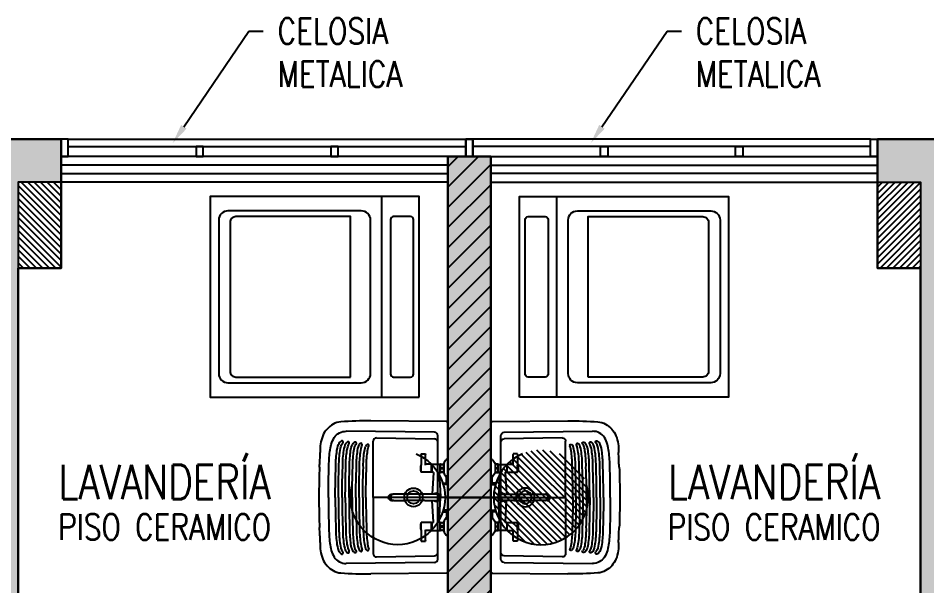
# Model space of a CAD drawing. Header units: millimetres. Extents: x 98 to 155, y -181 to 127.
# Drawn here: x 139.69 to 142.862, y 26.439 to 28.421 of the extents above; entities that cross this region are included whole.
import ezdxf
from ezdxf import colors
from ezdxf.entities.mleader import LeaderData, LeaderLine
from ezdxf.enums import TextEntityAlignment as Align
from ezdxf.math import Vec2, Vec3

# ---------------------------------------------------------------- set-up
doc = ezdxf.new("R2010")
doc.units = ezdxf.units.MM
doc.header["$LTSCALE"] = 15
doc.set_wipeout_variables(frame=1)
for name, pattern in [('DASHDOT', [1, 0.5, -0.25, 0, -0.25]), ('HIDDEN2', [0.1875, 0.125, -0.0625]), ('X-REF_DP_Arquitectura$0$HIDDEN', [0.375, 0.25, -0.125])]:
    doc.linetypes.add(name, pattern=pattern)
doc.layers.get('0').update_dxf_attribs({"color": 250})
for name, color, linetype in [('A-HATCH', 250, 'Continuous'), ('A-MOBILIARIO', 250, 'Continuous'), ('A-MURO BAJO', 250, 'Continuous'), ('A-TEXTO-ACABADO PISO', 250, 'Continuous'), ('A_30_Equipamiento', 250, 'Continuous'), ('A_50_TextoAmbiente', 252, 'Continuous'), ('A_50_TextoIndicaciones', 250, 'Continuous'), ('A_50_Vigas', 250, 'X-REF_DP_Arquitectura$0$HIDDEN'), ('A_60_HatchEstructuras', 250, 'Continuous'), ('MURO CF 60', 250, 'Continuous')]:
    doc.layers.add(name, color=color, linetype=linetype)
doc.layers.add('A-MUROS', color=252, linetype='Continuous', lineweight=30)
doc.layers.add('A_20_Estructuras', color=250, linetype='Continuous', lineweight=18)
doc.styles.add('ROMANS', font='romans.shx', dxfattribs={"width": 0.8})
doc.styles.add('TXT_COTAS', font='romans.shx', dxfattribs={"width": 0.8})

# ---------------------------------------------------------------- blocks, each defined once
blk = doc.blocks.new('EF-TP')
at = {"layer": 'A_60_HatchEstructuras'}
h = blk.add_hatch(color=256, dxfattribs=at)
h.dxf.hatch_style = 1
h.paths.add_polyline_path([(40, -5.25), (38.35, -5.25), (38.35, -0.06), (38.2, -0.06), (38.2, -6.125), (36.7, -6.125), (36.7, -5.375), (36.55, -5.375), (36.55, -6.325), (38.35, -6.325), (38.35, -5.45), (39.85, -5.45), (39.85, -5.95), (40, -5.95)])
h.paths.add_polyline_path([(36.7, -0.15), (36.85, -0.15), (36.85, 0), (36.55, 0), (36.55, -3.225), (36.7, -3.225)])
h.paths.add_polyline_path([(40, 0), (39.7, 0), (39.7, -0.15), (39.85, -0.15), (39.85, -3.5), (40, -3.5)])
at = {"layer": 'A_20_Estructuras'}
for points in [[(36.7, -0.15), (36.85, -0.15), (36.85, 0), (36.55, 0), (36.55, -3.225), (36.7, -3.225)], [(40, 0), (39.7, 0), (39.7, -0.15), (39.85, -0.15), (39.85, -3.5), (40, -3.5)], [(40, -5.25), (38.35, -5.25), (38.35, -0.06), (38.2, -0.06), (38.2, -6.125), (36.7, -6.125), (36.7, -5.375), (36.55, -5.375), (36.55, -6.325), (38.35, -6.325), (38.35, -5.45), (39.85, -5.45), (39.85, -5.95), (40, -5.95)]]:
    blk.add_lwpolyline(points, close=True, dxfattribs=at)
at = {"layer": 'A_50_Vigas'}
for p, q in [((38.2, -0.06), (36.85, -0.06)), ((38.35, -0.06), (39.7, -0.06))]:
    blk.add_line(p, q, dxfattribs=at)
blk = doc.blocks.new('MEZCLADORA-P')
at = {"linetype": 'DASHDOT', "ltscale": 0.07}
blk.add_line((0, 0.2633), (0, -0.2869), dxfattribs=at)
for p, q in [((-0.1318, 0), (-0.0713, 0)), ((-0.0713, 0), (-0.0713, -0.0048)), ((0.0714, 0), (0.1319, 0)), ((0.1319, 0), (0.1319, -0.0048)), ((-0.1318, 0), (-0.1318, -0.0048)), ((-0.1178, -0.0145), (-0.0853, -0.0145)), ((-0.0875, -0.0265), (-0.1157, -0.0265)), ((-0.1141, -0.0265), (-0.1146, -0.027)), ((-0.0886, -0.027), (-0.1146, -0.027)), ((-0.1146, -0.027), (-0.1146, -0.056)), ((-0.0891, -0.0265), (-0.0886, -0.027)), ((-0.0886, -0.027), (-0.0886, -0.0285)), ((-0.0865, -0.0305), (-0.0015, -0.0262)), ((0.086, -0.0304), (0.0015, -0.0262)), ((0.0714, 0), (0.0714, -0.0048)), ((0.0854, -0.0145), (0.1179, -0.0145)), ((0.1157, -0.0265), (0.0875, -0.0265)), ((0.0886, -0.0265), (0.0881, -0.027)), ((0.1151, -0.027), (0.0881, -0.027)), ((0.0881, -0.0285), (0.0881, -0.027)), ((0.1146, -0.0265), (0.1151, -0.027)), ((0.1151, -0.056), (0.1151, -0.027)), ((-0.0876, -0.057), (-0.1156, -0.057)), ((-0.1156, -0.057), (-0.1156, -0.078)), ((-0.1146, -0.056), (-0.0886, -0.056)), ((-0.1141, -0.0565), (-0.1146, -0.056)), ((-0.0891, -0.0565), (-0.1141, -0.0565)), ((-0.0891, -0.0565), (-0.0886, -0.056)), ((-0.0886, -0.0525), (-0.0886, -0.056)), ((-0.0876, -0.057), (-0.0876, -0.093)), ((-0.0865, -0.0505), (-0.011, -0.0543)), ((-0.011, -0.0405), (-0.011, -0.0805)), ((0.011, -0.0805), (0.011, -0.0405)), ((0.086, -0.0506), (0.011, -0.0543)), ((0.1156, -0.057), (0.0876, -0.057)), ((0.0876, -0.057), (0.0876, -0.093)), ((0.0881, -0.056), (0.0881, -0.0525)), ((0.0881, -0.056), (0.1151, -0.056)), ((0.0886, -0.0565), (0.0881, -0.056)), ((0.1146, -0.0565), (0.0886, -0.0565)), ((0.0896, -0.0565), (0.0896, -0.057)), ((0.0926, -0.0379), (0.0926, -0.0379)), ((0.1136, -0.0565), (0.1136, -0.057)), ((0.1146, -0.0565), (0.1151, -0.056)), ((0.1156, -0.057), (0.1156, -0.078)), ((-0.1526, -0.078), (-0.1501, -0.078)), ((-0.1526, -0.093), (-0.1526, -0.078)), ((-0.1501, -0.093), (-0.1526, -0.093)), ((-0.1242, -0.078), (-0.1501, -0.078)), ((-0.1501, -0.093), (-0.1242, -0.093)), ((-0.1129, -0.078), (-0.1242, -0.078)), ((-0.1242, -0.093), (-0.1129, -0.093)), ((-0.1137, -0.093), (-0.1137, -0.0932)), ((-0.0876, -0.093), (-0.1129, -0.093)), ((-0.0895, -0.093), (-0.0895, -0.0932)), ((-0.011, -0.0805), (-0.011, -0.1514)), ((0.011, -0.0805), (0.011, -0.1514)), ((0.1129, -0.093), (0.0876, -0.093)), ((0.0895, -0.093), (0.0895, -0.0932)), ((0.1242, -0.078), (0.1129, -0.078)), ((0.1129, -0.093), (0.1242, -0.093)), ((0.1137, -0.093), (0.1137, -0.0932)), ((0.1501, -0.078), (0.1242, -0.078)), ((0.1242, -0.093), (0.1501, -0.093)), ((0.1501, -0.078), (0.1526, -0.078)), ((0.1526, -0.093), (0.1501, -0.093)), ((0.1526, -0.093), (0.1526, -0.078)), ((-0.1031, -0.0954), (-0.1001, -0.0954)), ((0.1001, -0.0954), (0.1031, -0.0954)), ((-0.011, -0.1514), (-0.011, -0.1885)), ((0.011, -0.1885), (0.011, -0.1514)), ((-0.011, -0.1885), (-0.011, -0.1905)), ((0.011, -0.1885), (0.011, -0.1905)), ((-0.011, -0.1969), (-0.011, -0.1905)), ((0.011, -0.1969), (0.011, -0.1905))]:
    blk.add_line(p, q)
for centre, radius, start, end in [((-0.1303, -0.0048), 0.0015, 180, 228.4626), ((-0.0982, 0.0315), 0.05, 228.4626, 246.8453), ((-0.1083, -0.0205), 0.0095, 140.8333, 144.6655), ((-0.1083, -0.0205), 0.0095, 215.3345, 219.1667), ((-0.0948, -0.0205), 0.0095, 35.3345, 39.1667), ((-0.0948, -0.0205), 0.0095, 320.8333, 324.6655), ((-0.105, 0.0315), 0.05, 293.1547, 311.5374), ((-0.0728, -0.0048), 0.0015, 311.5374, 0), ((0, -0.0405), 0.0143, 320.0451, 219.9549), ((0, -0.0405), 0.0143, 320.5275, 219.4725), ((0, -0.0405), 0.014, 321.7868, 218.2132), ((0, -0.0405), 0.011, 0, 180), ((0.0729, -0.0048), 0.0015, 180, 228.4626), ((0.105, 0.0315), 0.05, 228.4626, 246.8453), ((0.0949, -0.0205), 0.0095, 140.8333, 144.6655), ((0.0949, -0.0205), 0.0095, 215.3345, 219.1667), ((0.1084, -0.0205), 0.0095, 35.3345, 39.1667), ((0.1084, -0.0205), 0.0095, 320.8333, 324.6655), ((0.0982, 0.0315), 0.05, 293.1547, 311.5374), ((0.1304, -0.0048), 0.0015, 311.5374, 0), ((-0.1127, -0.0932), 0.001, 180, 255.7593), ((-0.1031, -0.0554), 0.04, 255.7593, 270), ((-0.1001, -0.0554), 0.04, 270, 284.2407), ((-0.0905, -0.0932), 0.001, 284.2407, 0), ((0.0905, -0.0932), 0.001, 180, 255.7593), ((0.1001, -0.0554), 0.04, 255.7593, 270), ((0.1031, -0.0554), 0.04, 270, 284.2407), ((0.1127, -0.0932), 0.001, 284.2407, 0)]:
    blk.add_arc(centre, radius, start, end)
for centre, major_axis, ratio, start_param, end_param in [((-0.0016, -0.0243), (0.00195, 0.00019), 0.977728, 4.694416, 4.711947), ((0.0016, -0.0243), (0.00197, -0.00016), 0.989596, 4.695691, 4.715329), ((0, -0.1905), (-0.011, 0), 0.927184, 0, 3.141593), ((0, -0.1905), (0.011, 0), 0.927184, 3.141593, 6.283185)]:
    blk.add_ellipse(centre, major_axis=major_axis, ratio=ratio, start_param=start_param, end_param=end_param)
for points, knots in [([(-0.1161, -0.026), (-0.1161, -0.026), (-0.1161, -0.0259), (-0.1161, -0.0257), (-0.1161, -0.0255), (-0.1161, -0.0251), (-0.1161, -0.0248), (-0.1161, -0.0244), (-0.1161, -0.0242), (-0.1161, -0.0237), (-0.1161, -0.0234), (-0.1161, -0.0228), (-0.1161, -0.0223), (-0.1161, -0.0214), (-0.1161, -0.0209), (-0.1161, -0.0201), (-0.1161, -0.0196), (-0.1161, -0.0187), (-0.1161, -0.0182), (-0.1161, -0.0176), (-0.1161, -0.0173), (-0.1161, -0.0168), (-0.1161, -0.0166), (-0.1161, -0.0162), (-0.1161, -0.0159), (-0.1161, -0.0155), (-0.1161, -0.0153), (-0.1161, -0.0151), (-0.1161, -0.015), (-0.1161, -0.015)], [1.912506, 1.912506, 1.912506, 1.912506, 2.09167, 2.09167, 2.270834, 2.270834, 2.409757, 2.409757, 2.503909, 2.503909, 2.59806, 2.59806, 2.741232, 2.741232, 2.868759, 2.868759, 2.996286, 2.996286, 3.139457, 3.139457, 3.233609, 3.233609, 3.32776, 3.32776, 3.466683, 3.466683, 3.645847, 3.645847, 3.825012, 3.825012, 3.825012, 3.825012]), ([(-0.1088, -0.026), (-0.1083, -0.026), (-0.1078, -0.0259), (-0.1067, -0.0257), (-0.1061, -0.0255), (-0.1053, -0.0251), (-0.1049, -0.0248), (-0.1043, -0.0244), (-0.1041, -0.0242), (-0.1036, -0.0237), (-0.1034, -0.0234), (-0.103, -0.0228), (-0.1028, -0.0223), (-0.1026, -0.0214), (-0.1025, -0.0209), (-0.1025, -0.0201), (-0.1026, -0.0196), (-0.1028, -0.0187), (-0.103, -0.0182), (-0.1034, -0.0176), (-0.1036, -0.0173), (-0.1041, -0.0168), (-0.1043, -0.0166), (-0.1049, -0.0162), (-0.1053, -0.0159), (-0.1061, -0.0155), (-0.1067, -0.0153), (-0.1078, -0.0151), (-0.1083, -0.015), (-0.1088, -0.015), (-0.1094, -0.015), (-0.1099, -0.0151), (-0.111, -0.0153), (-0.1116, -0.0155), (-0.1124, -0.0159), (-0.1128, -0.0162), (-0.1134, -0.0166), (-0.1136, -0.0168), (-0.1141, -0.0173), (-0.1143, -0.0176), (-0.1147, -0.0182), (-0.1149, -0.0187), (-0.1151, -0.0196), (-0.1152, -0.0201), (-0.1152, -0.0209), (-0.1151, -0.0214), (-0.1149, -0.0223), (-0.1147, -0.0228), (-0.1143, -0.0234), (-0.1141, -0.0237), (-0.1136, -0.0242), (-0.1134, -0.0244), (-0.1128, -0.0248), (-0.1124, -0.0251), (-0.1116, -0.0255), (-0.111, -0.0257), (-0.1099, -0.0259), (-0.1094, -0.026), (-0.1088, -0.026)], [1.912506, 1.912506, 1.912506, 1.912506, 2.09167, 2.09167, 2.270834, 2.270834, 2.409757, 2.409757, 2.503909, 2.503909, 2.59806, 2.59806, 2.741232, 2.741232, 2.868759, 2.868759, 2.996286, 2.996286, 3.139457, 3.139457, 3.233609, 3.233609, 3.32776, 3.32776, 3.466683, 3.466683, 3.645847, 3.645847, 3.825012, 3.825012, 3.825012, 4.004176, 4.004176, 4.18334, 4.18334, 4.322263, 4.322263, 4.416415, 4.416415, 4.510566, 4.510566, 4.653737, 4.653737, 4.781264, 4.781264, 4.908792, 4.908792, 5.051963, 5.051963, 5.146114, 5.146114, 5.240266, 5.240266, 5.379189, 5.379189, 5.558353, 5.558353, 5.737517, 5.737517, 5.737517, 5.737517]), ([(-0.0944, -0.026), (-0.0938, -0.026), (-0.0933, -0.0259), (-0.0922, -0.0257), (-0.0916, -0.0255), (-0.0908, -0.0251), (-0.0904, -0.0248), (-0.0898, -0.0244), (-0.0896, -0.0242), (-0.0891, -0.0237), (-0.0889, -0.0234), (-0.0885, -0.0228), (-0.0883, -0.0223), (-0.0881, -0.0214), (-0.088, -0.0209), (-0.088, -0.0201), (-0.0881, -0.0196), (-0.0883, -0.0187), (-0.0885, -0.0182), (-0.0889, -0.0176), (-0.0891, -0.0173), (-0.0896, -0.0168), (-0.0898, -0.0166), (-0.0904, -0.0162), (-0.0908, -0.0159), (-0.0916, -0.0155), (-0.0922, -0.0153), (-0.0933, -0.0151), (-0.0938, -0.015), (-0.0944, -0.015), (-0.0949, -0.015), (-0.0954, -0.0151), (-0.0965, -0.0153), (-0.0971, -0.0155), (-0.0979, -0.0159), (-0.0983, -0.0162), (-0.0989, -0.0166), (-0.0991, -0.0168), (-0.0996, -0.0173), (-0.0998, -0.0176), (-0.1002, -0.0182), (-0.1004, -0.0187), (-0.1006, -0.0196), (-0.1007, -0.0201), (-0.1007, -0.0209), (-0.1006, -0.0214), (-0.1004, -0.0223), (-0.1002, -0.0228), (-0.0998, -0.0234), (-0.0996, -0.0237), (-0.0991, -0.0242), (-0.0989, -0.0244), (-0.0983, -0.0248), (-0.0979, -0.0251), (-0.0971, -0.0255), (-0.0965, -0.0257), (-0.0954, -0.0259), (-0.0949, -0.026), (-0.0944, -0.026)], [-1.912506, -1.912506, -1.912506, -1.912506, -1.733342, -1.733342, -1.554177, -1.554177, -1.415254, -1.415254, -1.321103, -1.321103, -1.226951, -1.226951, -1.08378, -1.08378, -0.956253, -0.956253, -0.828726, -0.828726, -0.685555, -0.685555, -0.591403, -0.591403, -0.497251, -0.497251, -0.358328, -0.358328, -0.179164, -0.179164, 0, 0, 0, 0.179164, 0.179164, 0.358328, 0.358328, 0.497251, 0.497251, 0.591403, 0.591403, 0.685555, 0.685555, 0.828726, 0.828726, 0.956253, 0.956253, 1.08378, 1.08378, 1.226951, 1.226951, 1.321103, 1.321103, 1.415254, 1.415254, 1.554177, 1.554177, 1.733342, 1.733342, 1.912506, 1.912506, 1.912506, 1.912506]), ([(-0.0886, -0.0285), (-0.0886, -0.0287), (-0.0886, -0.0289), (-0.0884, -0.0293), (-0.0883, -0.0295), (-0.0881, -0.0299), (-0.0879, -0.03), (-0.0876, -0.0303), (-0.0874, -0.0303), (-0.0869, -0.0305), (-0.0867, -0.0305), (-0.0865, -0.0305)], [0.0014961, 0.0014961, 0.0014961, 0.0014961, 0.0628341, 0.0628341, 0.1278738, 0.1278738, 0.192655, 0.192655, 0.2586819, 0.2586819, 0.3211409, 0.3211409, 0.3211409, 0.3211409]), ([(-0.0871, -0.015), (-0.0871, -0.015), (-0.0871, -0.0151), (-0.0871, -0.0153), (-0.0871, -0.0155), (-0.0871, -0.0159), (-0.0871, -0.0162), (-0.0871, -0.0166), (-0.0871, -0.0168), (-0.0871, -0.0173), (-0.0871, -0.0176), (-0.0871, -0.0182), (-0.0871, -0.0187), (-0.0871, -0.0196), (-0.0871, -0.0201), (-0.0871, -0.0209), (-0.0871, -0.0214), (-0.0871, -0.0223), (-0.0871, -0.0228), (-0.0871, -0.0234), (-0.0871, -0.0237), (-0.0871, -0.0242), (-0.0871, -0.0244), (-0.0871, -0.0248), (-0.0871, -0.0251), (-0.0871, -0.0255), (-0.0871, -0.0257), (-0.0871, -0.0259), (-0.0871, -0.026), (-0.0871, -0.026)], [0, 0, 0, 0, 0.179164, 0.179164, 0.358328, 0.358328, 0.497251, 0.497251, 0.591403, 0.591403, 0.685555, 0.685555, 0.828726, 0.828726, 0.956253, 0.956253, 1.08378, 1.08378, 1.226951, 1.226951, 1.321103, 1.321103, 1.415254, 1.415254, 1.554177, 1.554177, 1.733342, 1.733342, 1.912506, 1.912506, 1.912506, 1.912506]), ([(0.0014, -0.0262), (0.0014, -0.0262), (0.0014, -0.0262), (0.0015, -0.0262), (0.0015, -0.0262), (0.0015, -0.0262)], [0, 0, 0, 0, 0.003858876, 0.003858876, 0.005459734, 0.005459734, 0.005459734, 0.005459734]), ([(0.086, -0.0305), (0.0862, -0.0305), (0.0864, -0.0304), (0.0869, -0.0303), (0.0871, -0.0302), (0.0874, -0.03), (0.0876, -0.0298), (0.0878, -0.0295), (0.0879, -0.0293), (0.0881, -0.0289), (0.0881, -0.0287), (0.0881, -0.0285)], [0.0009309, 0.0009309, 0.0009309, 0.0009309, 0.0631461, 0.0631461, 0.1284888, 0.1284888, 0.1937028, 0.1937028, 0.260157, 0.260157, 0.3196739, 0.3196739, 0.3196739, 0.3196739]), ([(0.0871, -0.026), (0.0871, -0.026), (0.0871, -0.0259), (0.0871, -0.0257), (0.0871, -0.0255), (0.0871, -0.0251), (0.0871, -0.0248), (0.0871, -0.0244), (0.0871, -0.0242), (0.0871, -0.0237), (0.0871, -0.0234), (0.0871, -0.0228), (0.0871, -0.0223), (0.0871, -0.0214), (0.0871, -0.0209), (0.0871, -0.0201), (0.0871, -0.0196), (0.0871, -0.0187), (0.0871, -0.0182), (0.0871, -0.0176), (0.0871, -0.0173), (0.0871, -0.0168), (0.0871, -0.0166), (0.0871, -0.0162), (0.0871, -0.0159), (0.0871, -0.0155), (0.0871, -0.0153), (0.0871, -0.0151), (0.0871, -0.015), (0.0871, -0.015)], [1.912506, 1.912506, 1.912506, 1.912506, 2.09167, 2.09167, 2.270834, 2.270834, 2.409757, 2.409757, 2.503909, 2.503909, 2.59806, 2.59806, 2.741232, 2.741232, 2.868759, 2.868759, 2.996286, 2.996286, 3.139457, 3.139457, 3.233609, 3.233609, 3.32776, 3.32776, 3.466683, 3.466683, 3.645847, 3.645847, 3.825012, 3.825012, 3.825012, 3.825012]), ([(0.0944, -0.026), (0.0949, -0.026), (0.0954, -0.0259), (0.0965, -0.0257), (0.0971, -0.0255), (0.0979, -0.0251), (0.0983, -0.0248), (0.0989, -0.0244), (0.0991, -0.0242), (0.0996, -0.0237), (0.0998, -0.0234), (0.1002, -0.0228), (0.1004, -0.0223), (0.1006, -0.0214), (0.1007, -0.0209), (0.1007, -0.0201), (0.1006, -0.0196), (0.1004, -0.0187), (0.1002, -0.0182), (0.0998, -0.0176), (0.0996, -0.0173), (0.0991, -0.0168), (0.0989, -0.0166), (0.0983, -0.0162), (0.0979, -0.0159), (0.0971, -0.0155), (0.0965, -0.0153), (0.0954, -0.0151), (0.0949, -0.015), (0.0944, -0.015), (0.0938, -0.015), (0.0933, -0.0151), (0.0922, -0.0153), (0.0916, -0.0155), (0.0908, -0.0159), (0.0904, -0.0162), (0.0898, -0.0166), (0.0896, -0.0168), (0.0891, -0.0173), (0.0889, -0.0176), (0.0885, -0.0182), (0.0883, -0.0187), (0.0881, -0.0196), (0.088, -0.0201), (0.088, -0.0209), (0.0881, -0.0214), (0.0883, -0.0223), (0.0885, -0.0228), (0.0889, -0.0234), (0.0891, -0.0237), (0.0896, -0.0242), (0.0898, -0.0244), (0.0904, -0.0248), (0.0908, -0.0251), (0.0916, -0.0255), (0.0922, -0.0257), (0.0933, -0.0259), (0.0938, -0.026), (0.0944, -0.026)], [1.912506, 1.912506, 1.912506, 1.912506, 2.09167, 2.09167, 2.270834, 2.270834, 2.409757, 2.409757, 2.503909, 2.503909, 2.59806, 2.59806, 2.741232, 2.741232, 2.868759, 2.868759, 2.996286, 2.996286, 3.139457, 3.139457, 3.233609, 3.233609, 3.32776, 3.32776, 3.466683, 3.466683, 3.645847, 3.645847, 3.825012, 3.825012, 3.825012, 4.004176, 4.004176, 4.18334, 4.18334, 4.322263, 4.322263, 4.416415, 4.416415, 4.510566, 4.510566, 4.653737, 4.653737, 4.781264, 4.781264, 4.908792, 4.908792, 5.051963, 5.051963, 5.146114, 5.146114, 5.240266, 5.240266, 5.379189, 5.379189, 5.558353, 5.558353, 5.737517, 5.737517, 5.737517, 5.737517]), ([(0.1088, -0.026), (0.1094, -0.026), (0.1099, -0.0259), (0.111, -0.0257), (0.1116, -0.0255), (0.1124, -0.0251), (0.1128, -0.0248), (0.1134, -0.0244), (0.1136, -0.0242), (0.1141, -0.0237), (0.1143, -0.0234), (0.1147, -0.0228), (0.1149, -0.0223), (0.1151, -0.0214), (0.1152, -0.0209), (0.1152, -0.0201), (0.1151, -0.0196), (0.1149, -0.0187), (0.1147, -0.0182), (0.1143, -0.0176), (0.1141, -0.0173), (0.1136, -0.0168), (0.1134, -0.0166), (0.1128, -0.0162), (0.1124, -0.0159), (0.1116, -0.0155), (0.111, -0.0153), (0.1099, -0.0151), (0.1094, -0.015), (0.1088, -0.015), (0.1083, -0.015), (0.1078, -0.0151), (0.1067, -0.0153), (0.1061, -0.0155), (0.1053, -0.0159), (0.1049, -0.0162), (0.1043, -0.0166), (0.1041, -0.0168), (0.1036, -0.0173), (0.1034, -0.0176), (0.103, -0.0182), (0.1028, -0.0187), (0.1026, -0.0196), (0.1025, -0.0201), (0.1025, -0.0209), (0.1026, -0.0214), (0.1028, -0.0223), (0.103, -0.0228), (0.1034, -0.0234), (0.1036, -0.0237), (0.1041, -0.0242), (0.1043, -0.0244), (0.1049, -0.0248), (0.1053, -0.0251), (0.1061, -0.0255), (0.1067, -0.0257), (0.1078, -0.0259), (0.1083, -0.026), (0.1088, -0.026)], [-1.912506, -1.912506, -1.912506, -1.912506, -1.733342, -1.733342, -1.554177, -1.554177, -1.415254, -1.415254, -1.321103, -1.321103, -1.226951, -1.226951, -1.08378, -1.08378, -0.956253, -0.956253, -0.828726, -0.828726, -0.685555, -0.685555, -0.591403, -0.591403, -0.497251, -0.497251, -0.358328, -0.358328, -0.179164, -0.179164, 0, 0, 0, 0.179164, 0.179164, 0.358328, 0.358328, 0.497251, 0.497251, 0.591403, 0.591403, 0.685555, 0.685555, 0.828726, 0.828726, 0.956253, 0.956253, 1.08378, 1.08378, 1.226951, 1.226951, 1.321103, 1.321103, 1.415254, 1.415254, 1.554177, 1.554177, 1.733342, 1.733342, 1.912506, 1.912506, 1.912506, 1.912506]), ([(0.1161, -0.015), (0.1161, -0.015), (0.1161, -0.0151), (0.1161, -0.0153), (0.1161, -0.0155), (0.1161, -0.0159), (0.1161, -0.0162), (0.1161, -0.0166), (0.1161, -0.0168), (0.1161, -0.0173), (0.1161, -0.0176), (0.1161, -0.0182), (0.1161, -0.0187), (0.1161, -0.0196), (0.1161, -0.0201), (0.1161, -0.0209), (0.1161, -0.0214), (0.1161, -0.0223), (0.1161, -0.0228), (0.1161, -0.0234), (0.1161, -0.0237), (0.1161, -0.0242), (0.1161, -0.0244), (0.1161, -0.0248), (0.1161, -0.0251), (0.1161, -0.0255), (0.1161, -0.0257), (0.1161, -0.0259), (0.1161, -0.026), (0.1161, -0.026)], [0, 0, 0, 0, 0.179164, 0.179164, 0.358328, 0.358328, 0.497251, 0.497251, 0.591403, 0.591403, 0.685555, 0.685555, 0.828726, 0.828726, 0.956253, 0.956253, 1.08378, 1.08378, 1.226951, 1.226951, 1.321103, 1.321103, 1.415254, 1.415254, 1.554177, 1.554177, 1.733342, 1.733342, 1.912506, 1.912506, 1.912506, 1.912506]), ([(-0.0865, -0.0505), (-0.0867, -0.0505), (-0.0869, -0.0505), (-0.0873, -0.0507), (-0.0875, -0.0507), (-0.0879, -0.051), (-0.0881, -0.0511), (-0.0883, -0.0515), (-0.0884, -0.0517), (-0.0886, -0.0521), (-0.0886, -0.0523), (-0.0886, -0.0525)], [0, 0, 0, 0, 0.0632739, 0.0632739, 0.1284986, 0.1284986, 0.1931331, 0.1931331, 0.2588948, 0.2588948, 0.322347, 0.322347, 0.322347, 0.322347]), ([(0.0881, -0.0525), (0.0881, -0.0523), (0.0881, -0.0521), (0.0879, -0.0517), (0.0878, -0.0515), (0.0876, -0.0512), (0.0874, -0.051), (0.0871, -0.0508), (0.0869, -0.0507), (0.0864, -0.0506), (0.0862, -0.0505), (0.086, -0.0505)], [0.0009616, 0.0009616, 0.0009616, 0.0009616, 0.0627142, 0.0627142, 0.1276947, 0.1276947, 0.1924362, 0.1924362, 0.2584085, 0.2584085, 0.3218037, 0.3218037, 0.3218037, 0.3218037]), ([(0.011, -0.1969), (0.011, -0.198), (0.0108, -0.199), (0.0101, -0.2011), (0.0095, -0.2021), (0.0082, -0.2038), (0.0073, -0.2046), (0.0054, -0.2059), (0.0043, -0.2064), (0.0021, -0.207), (0.0009, -0.2072), (-0.0015, -0.2071), (-0.0026, -0.2069), (-0.0048, -0.2062), (-0.0059, -0.2056), (-0.0077, -0.2042), (-0.0085, -0.2034), (-0.0098, -0.2016), (-0.0103, -0.2006), (-0.0109, -0.1987), (-0.011, -0.1978), (-0.011, -0.1969)], [4.328417, 4.328417, 4.328417, 4.328417, 4.64395, 4.64395, 4.960575, 4.960575, 5.279717, 5.279717, 5.601363, 5.601363, 5.924602, 5.924602, 6.248311, 6.248311, 6.571371, 6.571371, 6.892655, 6.892655, 7.211325, 7.211325, 7.470009, 7.470009, 7.470009, 7.470009])]:
    blk.add_open_spline(points, degree=3, knots=knots)
for points in [[(-0.0015, -0.0262), (-0.0015, -0.0262), (-0.0015, -0.0262), (-0.0015, -0.0262)], [(-0.0015, -0.0262), (-0.0015, -0.0262), (-0.0014, -0.0262), (-0.0014, -0.0262)], [(0.0015, -0.0262), (0.0015, -0.0262), (0.0015, -0.0262), (0.0015, -0.0262)], [(-0.093, -0.0371), (-0.093, -0.0371), (-0.093, -0.0371), (-0.093, -0.0371)], [(-0.0886, -0.0525), (-0.0886, -0.0525), (-0.0886, -0.0525), (-0.0886, -0.0525)], [(-0.0865, -0.0505), (-0.0865, -0.0505), (-0.0865, -0.0505), (-0.0865, -0.0505)], [(0.0881, -0.0525), (0.0881, -0.0525), (0.0881, -0.0525), (0.0881, -0.0525)]]:
    blk.add_open_spline(points, degree=3)
blk = doc.blocks.new('LAV-AMAZ-LAV_01')
blk.add_wipeout([(0.26, 0), (0.2622, -0.0005), (0.2636, -0.0015), (0.2646, -0.0029), (0.265, -0.005), (0.2669, -0.2686), (0.2669, -0.2806), (0.2668, -0.3016), (0.2663, -0.3212), (0.2658, -0.3369), (0.2649, -0.3544), (0.2637, -0.3738), (0.2622, -0.3835), (0.2599, -0.3912), (0.256, -0.3998), (0.2526, -0.4053), (0.248, -0.4118), (0.2384, -0.4219), (0.2336, -0.426), (0.2274, -0.4303), (0.2218, -0.4337), (0.2153, -0.4368), (0.2095, -0.4389), (0.2006, -0.4416), (0.191, -0.4437), (0.1829, -0.445), (0.1696, -0.4461), (0.165, -0.4462), (0.1572, -0.4459), (0.1314, -0.4466), (0.1057, -0.4481), (0.0834, -0.4489), (0.0611, -0.4495), (0.0413, -0.4498), (0.0031, -0.45), (-0.0305, -0.4499), (-0.0611, -0.4495), (-0.0834, -0.4489), (-0.1057, -0.4481), (-0.1314, -0.4466), (-0.1572, -0.4459), (-0.165, -0.4462), (-0.1772, -0.4456), (-0.1867, -0.4445), (-0.1955, -0.4428), (-0.2037, -0.4407), (-0.2104, -0.4386), (-0.2153, -0.4368), (-0.223, -0.433), (-0.231, -0.4279), (-0.2384, -0.4219), (-0.245, -0.4153), (-0.2509, -0.4079), (-0.2556, -0.4005), (-0.2593, -0.3928), (-0.2612, -0.3876), (-0.2627, -0.3815), (-0.2637, -0.3738), (-0.2647, -0.3576), (-0.2655, -0.3419), (-0.2661, -0.3284), (-0.2663, -0.3212), (-0.2667, -0.3081), (-0.2669, -0.2902), (-0.2669, -0.2686), (-0.2665, -0.2127), (-0.266, -0.1368), (-0.265, -0.005), (-0.2647, -0.0032), (-0.2636, -0.0015), (-0.2621, -0.0004), (-0.26, 0)])
for p, q in [((0.26, 0), (-0.26, 0)), ((-0.265, -0.005), (-0.2669, -0.2686)), ((0.265, -0.005), (0.2669, -0.2686)), ((-0.2271, -0.0469), (-0.2308, -0.3547)), ((0.2151, -0.035), (-0.2151, -0.035)), ((-0.208, -0.2488), (-0.2042, -0.0468)), ((0.208, -0.2488), (0.2042, -0.0468)), ((0.2271, -0.0469), (0.2308, -0.3547)), ((0, -0.261), (-0.196, -0.261)), ((0, -0.261), (0.196, -0.261))]:
    blk.add_line(p, q)
for points in [[(-0.0001, -0.286, -0.004924), (-0.06, -0.2855, -0.005443), (-0.1041, -0.2841, -0.041272), (-0.157, -0.281, -0.059773), (-0.1802, -0.2762, -0.37117)], [(0.0001, -0.286, 0.004924), (0.06, -0.2855, 0.005443), (0.1041, -0.2841, 0.041272), (0.157, -0.281, 0.059773), (0.1802, -0.2762, 0.37117)], [(-0.0001, -0.321, -0.004924), (-0.06, -0.3205, -0.005443), (-0.1041, -0.3191, -0.041272), (-0.157, -0.316, -0.068069), (-0.1833, -0.3101, -0.158546)], [(-0.0001, -0.31, -0.004924), (-0.06, -0.3095, -0.005443), (-0.1041, -0.3081, -0.041272), (-0.157, -0.305, -0.066903), (-0.1829, -0.2992, -0.004021)], [(-0.0001, -0.297, -0.004924), (-0.06, -0.2965, -0.005443), (-0.1041, -0.2951, -0.041272), (-0.157, -0.292, -0.045554), (-0.1778, -0.2875)], [(0.0001, -0.297, 0.004924), (0.06, -0.2965, 0.005443), (0.1041, -0.2951, 0.041272), (0.157, -0.292, 0.045554), (0.1778, -0.2875)], [(0.0001, -0.31, 0.004924), (0.06, -0.3095, 0.005443), (0.1041, -0.3081, 0.041272), (0.157, -0.305, 0.066903), (0.1829, -0.2992, 0.004021)], [(0.0001, -0.321, 0.004924), (0.06, -0.3205, 0.005443), (0.1041, -0.3191, 0.041272), (0.157, -0.316, 0.068069), (0.1833, -0.3101, 0.158546)], [(-0.0001, -0.358, -0.004924), (-0.06, -0.3575, -0.005443), (-0.1041, -0.3561, -0.041272), (-0.157, -0.353, -0.068174), (-0.1834, -0.347, -0.012686), (-0.1882, -0.3447)], [(-0.0001, -0.334, -0.004924), (-0.06, -0.3335, -0.005443), (-0.1041, -0.3321, -0.041272), (-0.157, -0.329, -0.078711), (-0.1799, -0.3243, -0.062731), (-0.1859, -0.3211, -0.37117)], [(-0.0001, -0.345, -0.004924), (-0.06, -0.3445, -0.005443), (-0.1041, -0.3431, -0.041272), (-0.157, -0.34, -0.078711), (-0.1799, -0.3353, -0.054156), (-0.1851, -0.3326, -0.37117)], [(0.0001, -0.334, 0.004924), (0.06, -0.3335, 0.005443), (0.1041, -0.3321, 0.041272), (0.157, -0.329, 0.078711), (0.1799, -0.3243, 0.062731), (0.1859, -0.3211, 0.37117)], [(0.0001, -0.345, 0.004924), (0.06, -0.3445, 0.005443), (0.1041, -0.3431, 0.041272), (0.157, -0.34, 0.078711), (0.1799, -0.3353, 0.054156), (0.1851, -0.3326, 0.37117)], [(0.0001, -0.358, 0.004924), (0.06, -0.3575, 0.005443), (0.1041, -0.3561, 0.041272), (0.157, -0.353, 0.068174), (0.1834, -0.347, 0.012686), (0.1882, -0.3447)], [(0, -0.417, -0.004925), (-0.0604, -0.4165, -0.00535), (-0.1043, -0.4151, -0.04023), (-0.1597, -0.4119, -0.10491), (-0.2087, -0.3967, -0.253945), (-0.2308, -0.3547, -0.253945)], [(-0.0001, -0.393, -0.004924), (-0.06, -0.3925, -0.005443), (-0.1041, -0.3911, -0.041272), (-0.157, -0.388, -0.064512), (-0.1851, -0.3816, -0.157603), (-0.1966, -0.3724)], [(-0.0001, -0.369, -0.004924), (-0.06, -0.3685, -0.005443), (-0.1041, -0.3671, -0.041272), (-0.157, -0.364, -0.068174), (-0.1834, -0.358, -0.157546), (-0.1925, -0.3517, -0.375783)], [(-0.0001, -0.382, -0.004924), (-0.06, -0.3815, -0.005443), (-0.1041, -0.3801, -0.041272), (-0.157, -0.377, -0.068174), (-0.1834, -0.371, -0.088848), (-0.1902, -0.3667, -0.37117)], [(0, -0.417, 0.004925), (0.0604, -0.4165, 0.00535), (0.1043, -0.4151, 0.04023), (0.1597, -0.4119, 0.10491), (0.2087, -0.3967, 0.253945), (0.2308, -0.3547, 0.253945)], [(0.0001, -0.369, 0.004924), (0.06, -0.3685, 0.005443), (0.1041, -0.3671, 0.041272), (0.157, -0.364, 0.068174), (0.1834, -0.358, 0.157546), (0.1925, -0.3517, 0.375783)], [(0.0001, -0.382, 0.004924), (0.06, -0.3815, 0.005443), (0.1041, -0.3801, 0.041272), (0.157, -0.377, 0.068174), (0.1834, -0.371, 0.088848), (0.1902, -0.3667, 0.37117)], [(0.0001, -0.393, 0.004924), (0.06, -0.3925, 0.005443), (0.1041, -0.3911, 0.041272), (0.157, -0.388, 0.064512), (0.1851, -0.3816, 0.157603), (0.1966, -0.3724)], [(-0.0611, -0.4495, 0.004927), (0, -0.45, 0.004927), (0.0611, -0.4495, 0.004927)]]:
    blk.add_lwpolyline(points, format="xyb")
for radius in [0.0325, 0.0225]:
    blk.add_circle((0, -0.12), radius)
for centre, radius, start, end in [((-0.26, -0.005), 0.005, 90, 179.5983), ((0.26, -0.005), 0.005, 0.4017, 90), ((-0.2151, -0.047), 0.012, 90, 179.3199), ((-0.1922, -0.047), 0.012, 90, 178.9249), ((0.1922, -0.047), 0.012, 1.0751, 90), ((0.2151, -0.047), 0.012, 0.6801, 90), ((-0.196, -0.249), 0.012, 178.9249, 270), ((0.196, -0.249), 0.012, 270, 1.0751), ((1.0777, -0.2806), 1.3446, 179.4878, 183.9734), ((-0.1812, -0.2801), 0.00402, 67.2152, 203.9492), ((-0.1728, -0.2741), 0.0143, 212.1454, 249.2708), ((0.1728, -0.2741), 0.0143, 290.7292, 327.8546), ((0.1812, -0.2801), 0.00402, 336.0508, 112.7848), ((-1.0777, -0.2806), 1.3446, 356.0266, 0.5122), ((-0.1848, -0.3029), 0.00409, 62.4907, 198.722), ((-0.1792, -0.3009), 0.01, 198.722, 245.4682), ((0.1848, -0.3029), 0.00409, 341.278, 117.5093), ((0.1792, -0.3009), 0.01, 294.5318, 341.278), ((-0.1898, -0.3485), 0.00418, 67.1844, 229.4438), ((-0.1843, -0.3232), 0.00817, 170.8884, 211.776), ((-0.189, -0.3225), 0.00344, 23.6624, 170.8884), ((-0.1807, -0.321), 0.0124, 211.776, 249.2633), ((0.1807, -0.321), 0.0124, 290.7367, 328.224), ((0.189, -0.3225), 0.00344, 9.1116, 156.3376), ((0.1898, -0.3485), 0.00418, 310.5562, 112.8156), ((0.1843, -0.3232), 0.00817, 328.224, 9.1116), ((-0.2016, -0.3694), 0.0623, 183.9734, 209.8873), ((-0.1935, -0.3694), 0.00427, 39.8792, 224.315), ((0.1935, -0.3694), 0.00427, 315.685, 140.1208), ((0.2016, -0.3694), 0.0623, 330.1127, 356.0266), ((-0.1812, -0.3586), 0.0853, 209.3798, 246.4528), ((0.1812, -0.3586), 0.0853, 293.5472, 330.6202), ((-0.165, -0.3061), 0.14, 248.9414, 273.2067), ((0.165, -0.3061), 0.14, 266.7933, 291.0586), ((-0.1653, -1.2669), 0.821, 85.8335, 89.4318), ((-0.0188, 1.6329), 2.0828, 267.6113, 268.8381), ((0.0188, 1.6329), 2.0828, 271.1619, 272.3887), ((0.1653, -1.2669), 0.821, 90.5682, 94.1665)]:
    blk.add_arc(centre, radius, start, end)
blk.add_blockref('MEZCLADORA-P', (0, 0))
blk = doc.blocks.new('LAV-SEC')
blk.add_wipeout([(-0.35, 0), (-0.35, -0.73), (0.35, -0.73), (0.35, 0)])
blk.add_line((0.35, -0.13), (-0.35, -0.13))
blk.add_lwpolyline([(0.35, 0), (-0.35, 0), (-0.35, -0.73), (0.35, -0.73)], close=True)
at = {"color": 251}
for points in [[(0.27, -0.02), (-0.27, -0.02, 0.414214), (-0.28, -0.03), (-0.28, -0.09, 0.414214), (-0.27, -0.1), (0.27, -0.1, 0.414214), (0.28, -0.09), (0.28, -0.03, 0.414214)], [(0.28, -0.24), (-0.28, -0.24), (-0.28, -0.64, 0.414214), (-0.26, -0.66), (0.26, -0.66, 0.414214), (0.28, -0.64)]]:
    blk.add_lwpolyline(points, format="xyb", close=True, dxfattribs=at)
blk.add_lwpolyline([(-0.3, -0.6677, 0.414214), (-0.2677, -0.7), (0.2677, -0.7, 0.414214), (0.3, -0.6677), (0.3, -0.2023, 0.414214), (0.2677, -0.17), (-0.2677, -0.17, 0.414214), (-0.3, -0.2023)], format="xyb", close=True)
blk = doc.blocks.new('TERMA')
at = {"layer": 'A-HATCH', "linetype": 'HIDDEN2', "ltscale": 0.3}
h = blk.add_hatch(dxfattribs=at)
h.set_pattern_fill('ANSI31', color=256, scale=0.005)
h.set_pattern_definition([(45, (-212.033513, -158.478632), (-0.01122532015, 0.01122532015), [])])
edge = h.paths.add_edge_path()
edge.add_arc((-0.175, 0), 0.165, 0, 360)
at = {"linetype": 'Continuous', "ltscale": 0.3}
blk.add_line((0, 0.045), (0, -0.045), dxfattribs=at)
for points in [[(-0.0178, 0.05), (-0.005, 0.05), (-0.005, 0.075), (0, 0.075), (0, 0.045), (-0.0163, 0.045)], [(-0.0178, -0.05), (-0.005, -0.05), (-0.005, -0.075), (0, -0.075), (0, -0.045), (-0.0163, -0.045)]]:
    blk.add_lwpolyline(points, close=True, dxfattribs=at)
at = {"linetype": 'HIDDEN2', "ltscale": 0.3}
blk.add_circle((-0.175, 0), 0.165, dxfattribs=at)
blk = doc.blocks.new('DPTO 65')
at = {"layer": 'A-HATCH'}
h = blk.add_hatch(dxfattribs=at)
h.set_pattern_fill('ANSI31', color=256, scale=0.005)
h.set_pattern_definition([(45, (-50.050001, -4.05), (-0.01122532, 0.01122532), [])])
h.paths.add_polyline_path([(-8.85, 6.55), (-9, 6.55), (-9, 6.85), (-8.85, 6.85)])
at = {"elevation": 0}
blk.add_lwpolyline([(-9, 6.88), (-10.35, 6.88), (-10.35, 6.91), (-9, 6.91)], close=True, dxfattribs=at)
at = {"layer": 'A-HATCH'}
blk.add_lwpolyline([(-8.85, 6.55), (-9, 6.55), (-9, 6.85), (-8.85, 6.85)], close=True, dxfattribs=at)
at = {"layer": 'A-MOBILIARIO'}
for p, q in [((-9.025, 7, 0), (-10.4125, 7, 0)), ((-9.025, 6.975, 0), (-10.4125, 6.975, 0))]:
    blk.add_line(p, q, dxfattribs=at)
for points in [[(-10.4375, 6.94), (-10.4125, 6.94), (-10.4125, 7), (-10.4375, 7)], [(-9, 6.94), (-9.025, 6.94), (-9.025, 7), (-9, 7)], [(-9.9417, 6.94), (-9.9667, 6.94), (-9.9667, 6.975), (-9.9417, 6.975)], [(-9.4708, 6.94), (-9.4958, 6.94), (-9.4958, 6.975), (-9.4708, 6.975)]]:
    blk.add_lwpolyline(points, close=True, dxfattribs=at)
at = {"layer": 'A-MURO BAJO'}
for p, q in [((-10.35, 6.94, 0), (-9, 6.94, 0)), ((-10.35, 6.85, 0), (-9, 6.85, 0))]:
    blk.add_line(p, q, dxfattribs=at)
at = {"layer": 'A-MUROS'}
for p, q in [((-9, 7), (-8.7, 7)), ((-9, 7), (-9, 6.55)), ((-10.4375, 6.94), (-10.35, 6.94)), ((-9, 6.55), (-8.85, 6.55)), ((-8.85, 3.5), (-8.85, 6.55))]:
    blk.add_line(p, q, dxfattribs=at)
at = {"layer": 'A_30_Equipamiento', "xscale": -1.000000000000014, "rotation": 90}
blk.add_blockref('LAV-SEC', (-10.25, 6.45), dxfattribs=at)
at = {"layer": 'A_30_Equipamiento', "extrusion": (4.4911e-08, 3.60233e-08, -1), "zscale": -1, "rotation": 269.9998471134332}
blk.add_blockref('LAV-AMAZ-LAV_01', (10.35, 5.75, 0), dxfattribs=at)
at = {"layer": 'A-MUROS'}
blk.add_line((-10.35, 6.94), (-10.35, 1.75), dxfattribs=at)
at = {"xscale": -1}
blk.add_blockref('TERMA', (-10.35, 5.75, 0), dxfattribs=at)
blk = doc.blocks.new('DPTO 75.2')
at = {"layer": 'A-HATCH'}
h = blk.add_hatch(dxfattribs=at)
h.set_pattern_fill('ANSI31', color=256, scale=0.005)
h.paths.add_polyline_path([(-0.15, 5.875), (-0.3, 5.875), (-0.3, 6.175), (-0.15, 6.175)])
at = {"elevation": 0}
blk.add_lwpolyline([(-0.3, 6.205), (-1.65, 6.205), (-1.65, 6.235), (-0.3, 6.235)], close=True, dxfattribs=at)
at = {"layer": 'A-HATCH', "elevation": 0}
blk.add_lwpolyline([(-0.15, 5.875), (-0.3, 5.875), (-0.3, 6.175), (-0.15, 6.175)], close=True, dxfattribs=at)
at = {"layer": 'A-MOBILIARIO'}
for p, q in [((-0.325, 6.325, 0), (-1.7125, 6.325, 0)), ((-0.325, 6.3, 0), (-1.7125, 6.3, 0))]:
    blk.add_line(p, q, dxfattribs=at)
at = {"layer": 'A-MOBILIARIO', "elevation": 0}
for points in [[(-1.7375, 6.265), (-1.7125, 6.265), (-1.7125, 6.325), (-1.7375, 6.325)], [(-0.3, 6.265), (-0.325, 6.265), (-0.325, 6.325), (-0.3, 6.325)], [(-1.2417, 6.265), (-1.2667, 6.265), (-1.2667, 6.3), (-1.2417, 6.3)], [(-0.7708, 6.265), (-0.7958, 6.265), (-0.7958, 6.3), (-0.7708, 6.3)]]:
    blk.add_lwpolyline(points, close=True, dxfattribs=at)
at = {"layer": 'A-MURO BAJO'}
for p, q in [((-1.65, 6.265, 0), (-0.3, 6.265, 0)), ((-1.65, 6.175, 0), (-0.3, 6.175, 0))]:
    blk.add_line(p, q, dxfattribs=at)
at = {"layer": 'A-MUROS'}
for p, q in [((-0.3, 6.325, 0), (-0.3, 6.175, 0)), ((-0.3, 6.325, 0), (-0.3, 5.875, 0)), ((0, 6.325, 0), (-0.3, 6.325, 0)), ((-1.7375, 6.265, 0), (-1.65, 6.265, 0)), ((-0.3, 5.875, 0), (-0.15, 5.875, 0)), ((-0.15, 5.875, 0), (-0.15, 3.1, 0))]:
    blk.add_line(p, q, dxfattribs=at)
at = {"layer": 'A_30_Equipamiento', "xscale": -1.000000000000018, "rotation": 90}
blk.add_blockref('LAV-SEC', (-1.55, 5.775, 0), dxfattribs=at)
at = {"layer": 'A_30_Equipamiento', "extrusion": (4.4911e-08, 3.60233e-08, -1), "zscale": -1, "rotation": 269.9998471134332}
blk.add_blockref('LAV-AMAZ-LAV_01', (1.65, 5.075, 0), dxfattribs=at)
at = {"layer": 'A-MUROS'}
blk.add_line((-1.65, 6.265, 0), (-1.65, 0.2, 0), dxfattribs=at)
at = {"xscale": -1}
blk.add_blockref('TERMA', (-1.65, 5.075, 0), dxfattribs=at)

msp = doc.modelspace()

# ---------------------------------------------------------------- hatches: boundary and pattern name
at = {"layer": 'MURO CF 60'}
h = msp.add_hatch(dxfattribs=at)
h.set_pattern_fill('_USER', color=256, scale=0.05, angle=45, pattern_type=0)
h.set_pattern_definition([(45, (128.67014, 20.47273), (-0.03535534, 0.03535534), [])])
h.paths.add_polyline_path([(141.1901, 27.938), (141.3401, 27.938), (141.3401, 21.673), (141.1901, 21.673)])

# ---------------------------------------------------------------- block references
msp.add_blockref('EF-TP', (102.9901, 27.9977))

# ---------------------------------------------------------------- texts
at = {"layer": 'A-TEXTO-ACABADO PISO', "char_height": 0.09, "attachment_point": 2, "style": 'ROMANS'}
for insert in [(140.2014, 26.6898), (142.3289, 26.6898)]:
    msp.add_mtext_dynamic_manual_height_columns('PISO CERAMICO', width=1.20225, gutter_width=12.5, heights=[0], dxfattribs=dict(at, insert=insert))
at = {"layer": 'A_50_TextoAmbiente', "style": 'ROMANS', "width": 0.8}
for p in [(140.2014, 26.7418, 0), (142.3289, 26.7418, 0)]:
    msp.add_text('LAVANDERÍA', height=0.12, dxfattribs=at).set_placement(p, align=Align.CENTER)

# ---------------------------------------------------------------- leaders
at = {"layer": 'A_50_TextoIndicaciones'}
ml = msp.add_multileader_mtext('Standard', dxfattribs=at)
ml.set_content('\\pxsm1,t16;CELOSIA\\PMETALICA', color=256, style='TXT_COTAS')
ml.set_leader_properties(color=256)
ml.build(insert=Vec2(0, 0))
ml.multileader.update_dxf_attribs({"dogleg_length": 0.05, "arrow_head_size": 0.07})
ctx = ml.context
ctx.base_point, ctx.char_height, ctx.arrow_head_size, ctx.landing_gap_size, ctx.plane_origin = Vec3(140.5457, 28.3755), 0.09, 0.07, 0.05, Vec3(140.0944, 28.1632)
notes = []
notes.append((ctx, [(0, (1, 1, 0), (140.4957, 28.3755), (1, 0), 0.05, [(0, [(140.2291, 27.9836)], 0, [])])]))
ctx.mtext.insert, ctx.mtext.width, ctx.mtext.defined_height, ctx.mtext.flow_direction = Vec3(140.5957, 28.4205), 1.024058, 0.5146, 5
ml = msp.add_multileader_mtext('Standard', dxfattribs=at)
ml.set_content('\\pxsm1,t16;CELOSIA\\PMETALICA', color=256, style='TXT_COTAS')
ml.set_leader_properties(color=256)
ml.build(insert=Vec2(0, 0))
ml.multileader.update_dxf_attribs({"dogleg_length": 0.05, "arrow_head_size": 0.07})
ctx = ml.context
ctx.base_point, ctx.char_height, ctx.arrow_head_size, ctx.landing_gap_size, ctx.plane_origin = Vec3(142.0051, 28.3755), 0.09, 0.07, 0.05, Vec3(141.5538, 28.1632)
notes.append((ctx, [(0, (1, 1, 0), (141.9551, 28.3755), (1, 0), 0.05, [(0, [(141.6885, 27.9836)], 0, [])])]))
ctx.mtext.insert, ctx.mtext.width, ctx.mtext.defined_height, ctx.mtext.flow_direction = Vec3(142.0551, 28.4205), 1.024058, 0.5146, 5
for ctx, leaders in notes:
    for number, flags, end, landing, length, lines in leaders:
        leader = LeaderData()
        leader.index, (leader.has_last_leader_line, leader.has_dogleg_vector, leader.attachment_direction) = number, flags
        leader.last_leader_point, leader.dogleg_vector, leader.dogleg_length = Vec3(end), Vec3(landing), length
        for number, points, colour, breaks in lines:
            line = LeaderLine()
            line.index, line.vertices, line.color, line.breaks = number, Vec3.list(points), colors.encode_raw_color(colour), breaks
            leader.lines.append(line)
        ctx.leaders.append(leader)

# ---------------------------------------------------------------- next in the draw order: block references
msp.add_blockref('DPTO 65', (151.6901, 20.998))

# ---------------------------------------------------------------- next in the draw order: block references
at = {"xscale": -1}
msp.add_blockref('DPTO 75.2', (139.5401, 21.673, 0), dxfattribs=at)

doc.saveas('drawing.dxf')
